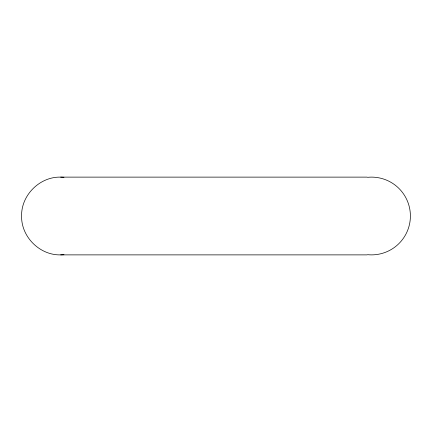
<?xml version="1.0" encoding="UTF-8"?>
<svg xmlns="http://www.w3.org/2000/svg" width="432" height="432" viewBox="0 0 432 432"><rect width="100%" height="100%" fill="white"/><g stroke="black" fill="none" stroke-linecap="round" stroke-linejoin="round"><path stroke-width="0.65" d="M367.216 177.12L60.653 177.12C39.83 176.558 21.109 195.151 21.6 216C21.109 236.849 39.83 255.442 60.653 254.88L367.216 254.88M60.653 254.88L63.974 254.723M63.974 177.277L60.653 177.12M367.643 177.314A38.88 38.88 0 0 1 410.4 216A38.88 38.88 0 0 1 367.643 254.686"/></g></svg>
